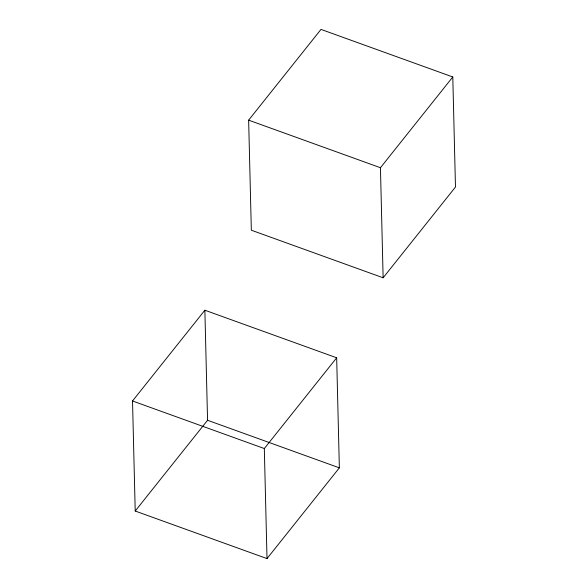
<?xml version="1.0" encoding="UTF-8"?>
<svg xmlns="http://www.w3.org/2000/svg" width="588" height="588" viewBox="0 0 588 588"><rect width="100%" height="100%" fill="white"/><g stroke="black" fill="none" stroke-linecap="round" stroke-linejoin="round"><path stroke-width="0.88" d="M248.643 120.158L320.989 29.4L452.789 76.969L455.48 187.028L383.133 277.786L251.333 230.209L248.643 120.158L380.443 167.727L383.133 277.786M132.52 400.972L204.867 310.214L336.667 357.791L339.357 467.842L267.011 558.6L135.211 511.031L132.52 400.972L264.321 448.541L267.011 558.6M380.443 167.727L452.789 76.969M135.211 511.031L207.557 420.273L204.867 310.214M264.321 448.541L336.667 357.791M207.557 420.273L339.357 467.842"/></g></svg>
